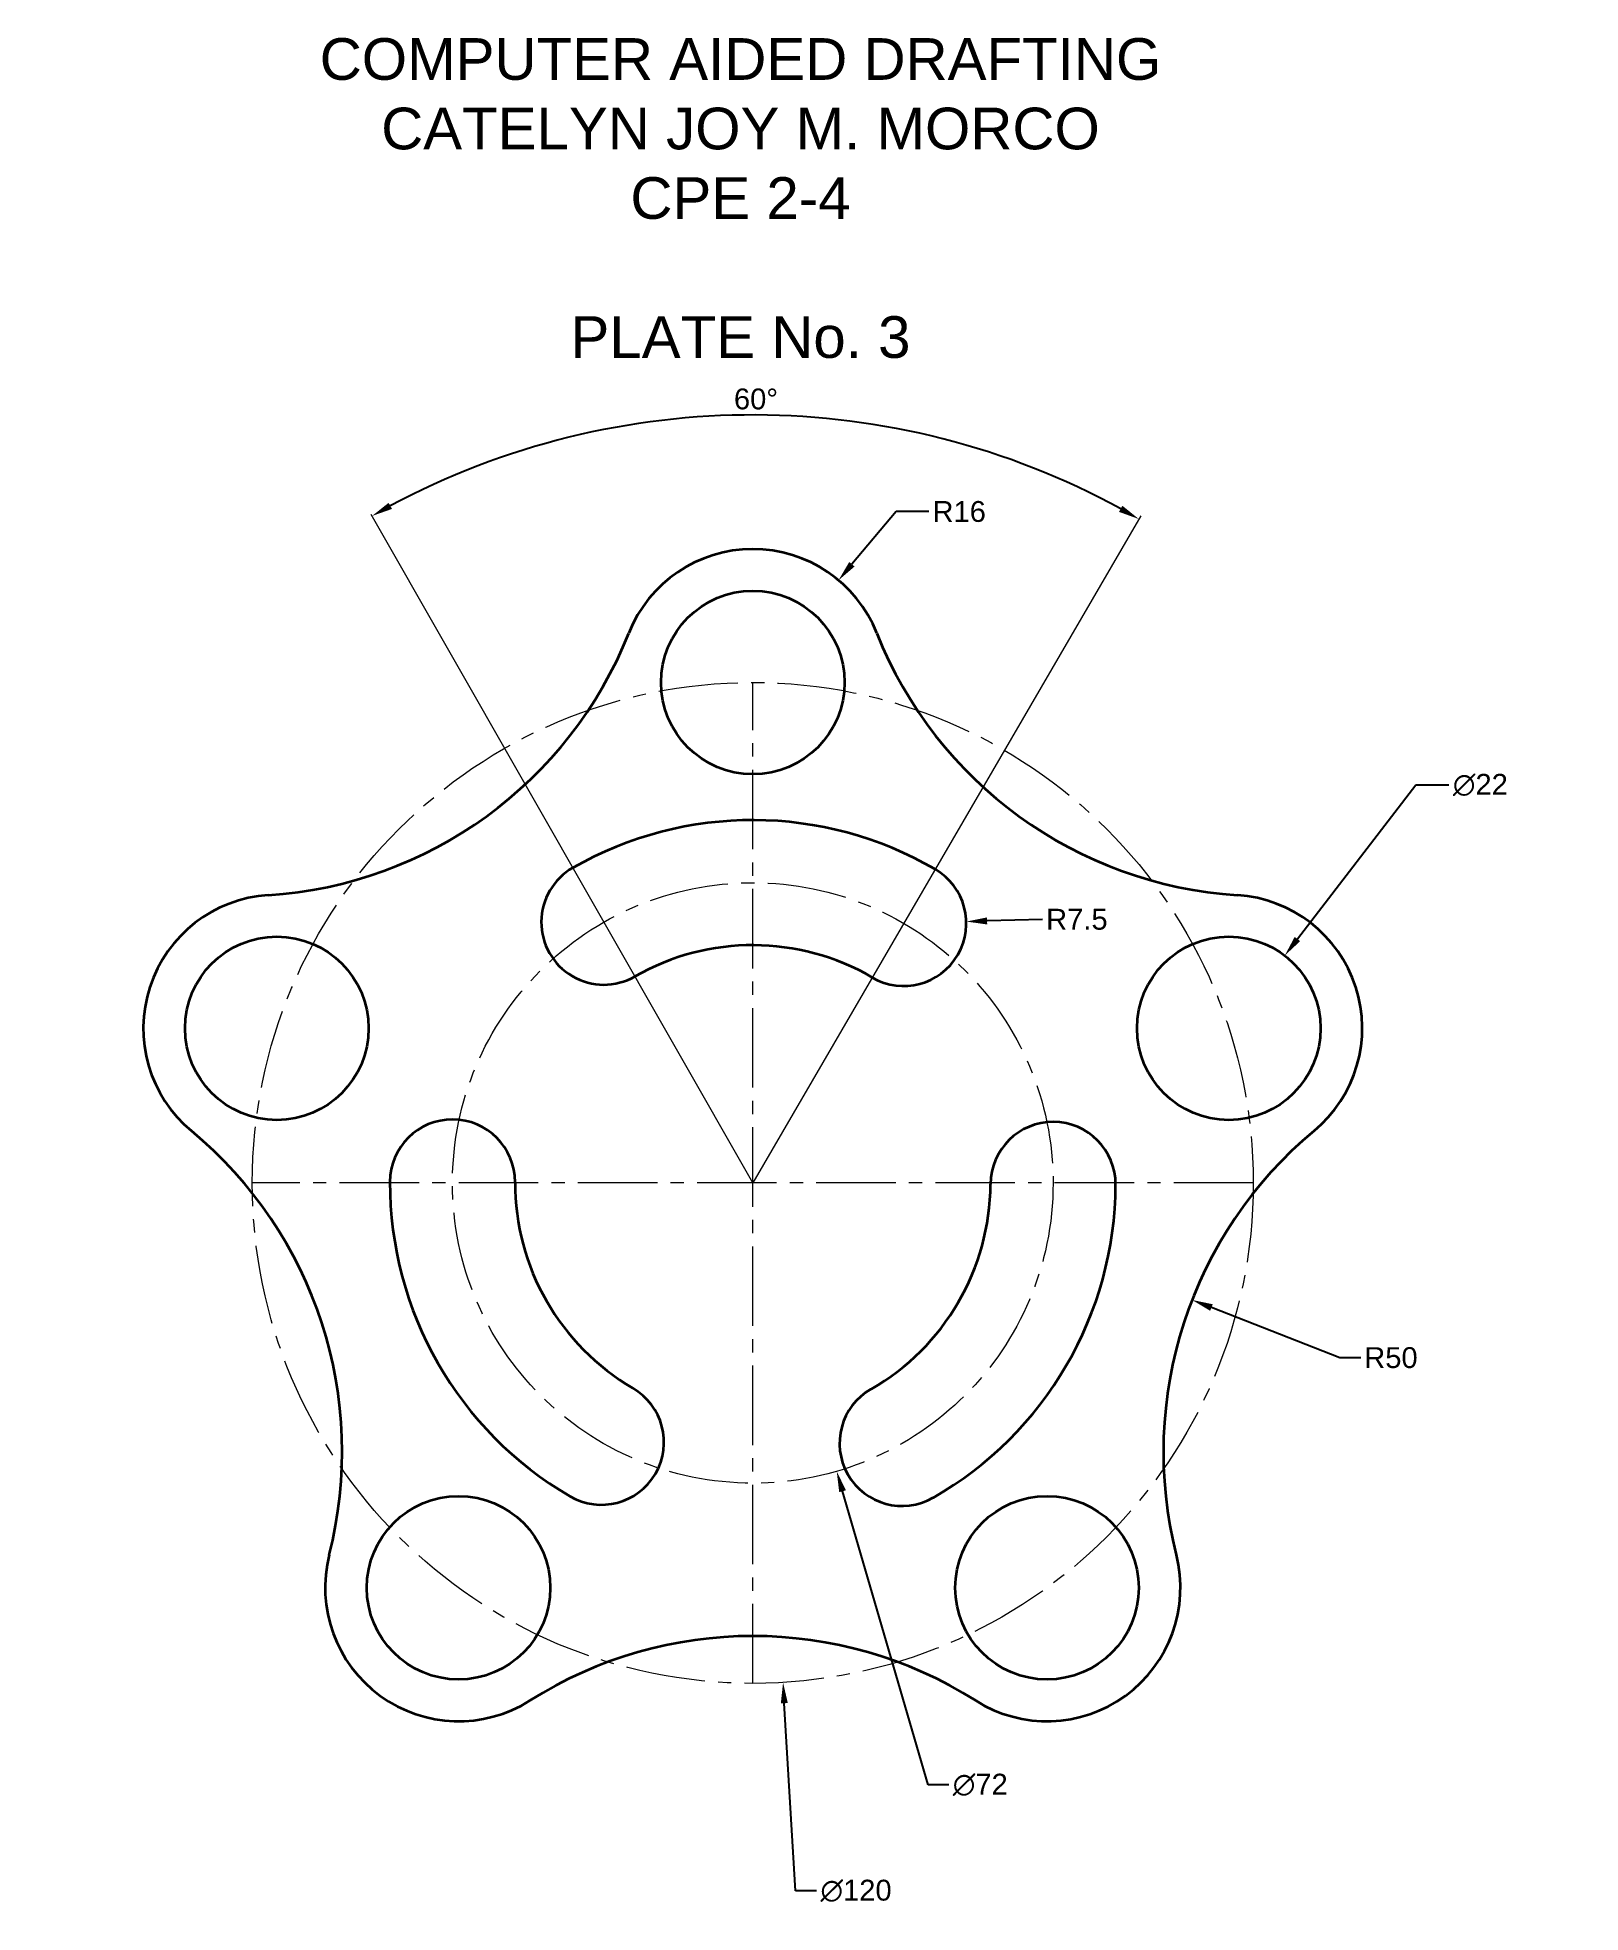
# Model space of a CAD drawing. Header units: millimetres. Extents: x -86 to 99, y -87 to 137.
import ezdxf

# ---------------------------------------------------------------- set-up
doc = ezdxf.new("R2010")
doc.units = ezdxf.units.MM
doc.linetypes.add('CENTER2', pattern=[28.575, 19.05, -3.175, 3.175, -3.175])
for name, color, linetype, lineweight in [('centerlines', 5, 'CENTER2', 13), ('dims', 3, 'Continuous', 13), ('Objectline', 7, 'Continuous', 35)]:
    doc.layers.add(name, color=color, linetype=linetype, lineweight=lineweight)
doc.styles.get("Standard").update_dxf_attribs({"font": 'arial.ttf'})
doc.dimstyles.new('Copy of ISO-25', dxfattribs={"dimtxt": 2.5, "dimasz": 2.5, "dimexe": 1.25, "dimexo": 0.625, "dimtad": 1, "dimdec": 0, "dimzin": 1, "dimtxsty": 'Standard', "dimcen": 0, "dimadec": 0, "dimazin": 0, "dimtfac": 1, "dimtdec": 0, "dimtmove": 0, "dimatfit": 3, "dimfxl": 1, "dimarcsym": 0})
doc.dimstyles.new('Copy(2) of ISO-25', dxfattribs={"dimtxt": 2.5, "dimasz": 2.5, "dimexe": 1.25, "dimexo": 0.625, "dimtad": 0, "dimtih": 1, "dimtoh": 1, "dimdec": 1, "dimzin": 1, "dimdsep": 46, "dimtxsty": 'Standard', "dimcen": 0, "dimdle": 40.508034, "dimadec": 0, "dimazin": 0, "dimtfac": 1, "dimtdec": 1, "dimtofl": 0, "dimtmove": 0, "dimatfit": 3, "dimfxl": 1, "dimarcsym": 0})
doc.dimstyles.new('Copy(3) of ISO-25', dxfattribs={"dimtxt": 2.5, "dimasz": 2.5, "dimexe": 1.25, "dimexo": 0.625, "dimtad": 0, "dimtih": 1, "dimtoh": 1, "dimdec": 0, "dimzin": 1, "dimdsep": 46, "dimtxsty": 'Standard', "dimcen": 0, "dimdle": 40.508034, "dimadec": 0, "dimazin": 0, "dimtfac": 1, "dimtdec": 0, "dimtofl": 0, "dimtmove": 0, "dimatfit": 3, "dimfxl": 1, "dimarcsym": 0})

# ---------------------------------------------------------------- blocks, each defined once
blk = doc.blocks.new('*U0')
at = {"layer": 'Objectline'}
blk.add_arc((24.84, 34.19), 50, 201.7001, 266.2999, dxfattribs=at)
blk = doc.blocks.new('*U1')
at = {"layer": 'Objectline', "color": 0, "linetype": 'ByBlock', "lineweight": -2, "transparency": 16777216}
for p, rotation in [((-36.48, 50.21), 72), ((-59.03, -19.18), 144), ((59.03, -19.18), 288), ((0, -62.07), 216)]:
    blk.add_blockref('*U0', p, dxfattribs=dict(at, rotation=rotation))
blk.add_blockref('*U0', (36.48, 50.21), dxfattribs=at)
blk = doc.blocks.new('*D2')
at = {"layer": 'Defpoints', "color": 0, "transparency": 16777216}
for p in [(16.32, 90.62), (-45.75, 80.15), (46.51, 79.99), (0, 0), (0, 0)]:
    blk.add_point(p, dxfattribs=at)
at = {"layer": 'dims', "color": 0, "lineweight": -2, "transparency": 16777216}
blk.add_arc((0, 0), 92.08, 61.3811, 118.1605, dxfattribs=at)
at = {"layer": 'dims', "color": 0, "transparency": 16777216}
for points in [[(-43.25, 80.81), (-43.66, 81.54), (-45.64, 79.97)], [(44.31, 81.19), (43.9, 80.46), (46.28, 79.6)]]:
    blk.add_solid(points, dxfattribs=at)
at = {"layer": 'dims', "color": 0, "transparency": 16777216, "insert": (0.38, 93.98), "char_height": 2.5, "attachment_point": 5, "rotation": 359.7708}
blk.add_mtext('60°', dxfattribs=at)
blk = doc.blocks.new('*D4')
at = {"layer": 'Defpoints', "color": 0, "transparency": 16777216}
for p in [(10.28, 72.26), (0, 60)]:
    blk.add_point(p, dxfattribs=at)
at = {"layer": 'dims', "color": 0, "lineweight": -2, "transparency": 16777216}
for p, q in [((17.17, 80.49), (11.88, 74.18)), ((21.12, 80.49), (17.17, 80.49))]:
    blk.add_line(p, q, dxfattribs=at)
at = {"layer": 'dims', "color": 0, "transparency": 16777216}
blk.add_solid([(11.56, 74.45), (12.2, 73.91), (10.28, 72.26)], dxfattribs=at)
at = {"layer": 'dims', "color": 0, "transparency": 16777216, "insert": (24.74, 80.49), "char_height": 2.5, "attachment_point": 5}
blk.add_mtext('R16', dxfattribs=at)
blk = doc.blocks.new('*D5')
at = {"layer": 'Defpoints', "color": 0, "transparency": 16777216}
for p in [(63.77, 27.26), (50.36, 9.82)]:
    blk.add_point(p, dxfattribs=at)
at = {"layer": 'dims', "color": 0, "lineweight": -2, "transparency": 16777216}
for p, q in [((79.49, 47.71), (65.29, 29.24)), ((83.45, 47.71), (79.49, 47.71))]:
    blk.add_line(p, q, dxfattribs=at)
at = {"layer": 'dims', "color": 0, "transparency": 16777216}
blk.add_solid([(64.96, 29.5), (65.62, 28.99), (63.77, 27.26)], dxfattribs=at)
at = {"layer": 'dims', "color": 0, "transparency": 16777216, "insert": (87.22, 47.71), "char_height": 2.5, "attachment_point": 5}
blk.add_mtext('∅22', dxfattribs=at)
blk = doc.blocks.new('*D6')
at = {"layer": 'Defpoints', "color": 0, "transparency": 16777216}
for p in [(18.09, 31.12), (25.59, 31.34)]:
    blk.add_point(p, dxfattribs=at)
at = {"layer": 'dims', "color": 0, "lineweight": -2, "transparency": 16777216}
blk.add_line((34.74, 31.6), (28.09, 31.41), dxfattribs=at)
at = {"layer": 'dims', "color": 0, "transparency": 16777216}
blk.add_solid([(28.08, 31.83), (28.1, 30.99), (25.59, 31.34)], dxfattribs=at)
at = {"layer": 'dims', "color": 0, "transparency": 16777216, "insert": (38.85, 31.6), "char_height": 2.5, "attachment_point": 5}
blk.add_mtext('R7.5', dxfattribs=at)
blk = doc.blocks.new('*D11')
at = {"layer": 'Defpoints', "color": 0, "transparency": 16777216}
for p in [(52.66, -14.03), (99.22, -32.24)]:
    blk.add_point(p, dxfattribs=at)
at = {"layer": 'dims', "color": 0, "lineweight": -2, "transparency": 16777216}
for p, q in [((70.39, -20.96), (54.98, -14.94)), ((72.89, -20.96), (70.39, -20.96))]:
    blk.add_line(p, q, dxfattribs=at)
at = {"layer": 'dims', "color": 0, "transparency": 16777216}
blk.add_solid([(55.14, -14.55), (54.83, -15.33), (52.66, -14.03)], dxfattribs=at)
at = {"layer": 'dims', "color": 0, "transparency": 16777216, "insert": (76.5, -20.96), "char_height": 2.5, "attachment_point": 5}
blk.add_mtext('R50', dxfattribs=at)
blk = doc.blocks.new('*D12')
at = {"layer": 'Defpoints', "color": 0, "transparency": 16777216}
for p in [(-10.06, 34.57), (10.06, -34.57)]:
    blk.add_point(p, dxfattribs=at)
at = {"layer": 'dims', "color": 0, "lineweight": -2, "transparency": 16777216}
for p, q in [((21.01, -72.17), (10.76, -36.97)), ((23.51, -72.17), (21.01, -72.17))]:
    blk.add_line(p, q, dxfattribs=at)
at = {"layer": 'dims', "color": 0, "transparency": 16777216}
blk.add_solid([(11.16, -36.85), (10.36, -37.08), (10.06, -34.57)], dxfattribs=at)
at = {"layer": 'dims', "color": 0, "transparency": 16777216, "insert": (27.27, -72.17), "char_height": 2.5, "attachment_point": 5}
blk.add_mtext('∅72', dxfattribs=at)
blk = doc.blocks.new('*D13')
at = {"layer": 'Defpoints', "color": 0, "transparency": 16777216}
for p in [(-3.63, 59.89), (3.63, -59.89)]:
    blk.add_point(p, dxfattribs=at)
at = {"layer": 'dims', "color": 0, "lineweight": -2, "transparency": 16777216}
for p, q in [((5.14, -84.88), (3.78, -62.39)), ((7.64, -84.88), (5.14, -84.88))]:
    blk.add_line(p, q, dxfattribs=at)
at = {"layer": 'dims', "color": 0, "transparency": 16777216}
blk.add_solid([(4.2, -62.36), (3.36, -62.41), (3.63, -59.89)], dxfattribs=at)
at = {"layer": 'dims', "color": 0, "transparency": 16777216, "insert": (12.38, -84.88), "char_height": 2.5, "attachment_point": 5}
blk.add_mtext('∅120', dxfattribs=at)

msp = doc.modelspace()

# ---------------------------------------------------------------- linework, layer by layer
at = {"layer": 'centerlines', "ltscale": 0.5}
for p, q in [((0, -60), (0, 60)), ((60, 0), (-60, 0))]:
    msp.add_line(p, q, dxfattribs=at)
at = {"layer": 'centerlines'}
msp.add_line((0, 0), (0, 0), dxfattribs=at)
msp.add_line((0, 0), (0, 0), dxfattribs=at)
msp.add_line((0, 0), (0, 0), dxfattribs=at)
msp.add_line((0, 0), (0, 0), dxfattribs=at)
at = {"layer": 'centerlines', "ltscale": 0.5}
for radius in [60, 36]:
    msp.add_circle((0, 0), radius, dxfattribs=at)
at = {"layer": 'dims'}
for p, q in [((0, 0), (-45.75, 80.15)), ((46.51, 79.99), (0, 0))]:
    msp.add_line(p, q, dxfattribs=at)
at = {"layer": 'Objectline'}
for centre in [(0, 60), (-57.06, 18.54), (57.06, 18.54), (-35.27, -48.54), (35.27, -48.54)]:
    msp.add_circle(centre, 11, dxfattribs=at)
for centre, radius, start, end in [((0, 60), 16, 21.7001, 158.2999), ((0, 0), 43.5, 59.8254, 119.7162), ((-17.85, 31.27), 7.5, 119.7162, 299.7162), ((18.09, 31.12), 7.5, 239.8254, 59.8254), ((-57.06, 18.54), 16, 93.7001, 230.2999), ((57.06, 18.54), 16, 309.7001, 86.2999), ((0, 0), 28.5, 59.8254, 119.7162), ((-36, 0.11), 7.5, 359.8254, 179.8254), ((36, -0.18), 7.5, 359.7162, 179.7162), ((0, 0), 43.5, 179.8254, 239.7162), ((0, 0), 28.5, 179.8254, 239.7162), ((0, 0), 28.5, 299.8254, 359.7162), ((0, 0), 43.5, 299.8254, 359.7162), ((-18.15, -31.09), 7.5, 239.7162, 59.7162), ((17.9, -31.23), 7.5, 119.8254, 299.8254), ((-35.27, -48.54), 16, 165.7001, 302.2999), ((35.27, -48.54), 16, 237.7001, 14.2999)]:
    msp.add_arc(centre, radius, start, end, dxfattribs=at)

# ---------------------------------------------------------------- block references
msp.add_blockref('*U1', (0, 0), dxfattribs=at)

# ---------------------------------------------------------------- texts
at = {"layer": 'Objectline', "insert": (-66.33, 137.26), "char_height": 5, "attachment_point": 1}
msp.add_mtext_dynamic_manual_height_columns('\\pxqc;COMPUTER AIDED DRAFTING\\PCATELYN JOY M. MORCO\\PCPE 2-4\\P\\PPLATE No. 3', width=129.7095, gutter_width=12.5, heights=[0], dxfattribs=at)

# ---------------------------------------------------------------- dimensions: what is measured, and where the dimension line sits
at = {"layer": 'dims'}
dim = msp.add_angular_dim_2l(base=(16.32, 90.62), line1=((46.51, 79.99), (0, 0)), line2=((0, 0), (-45.75, 80.15)), dimstyle='Copy of ISO-25', override={"dimdle": 40.508034}, dxfattribs=at)
dim.commit()
dim.dimension.update_dxf_attribs({"geometry": '*D2', "text_midpoint": (0.38, 93.98)})
for center, mpoint, dimstyle, picture, middle in [((0, 60), (10.28, 72.26), 'Copy(3) of ISO-25', '*D4', (24.74, 80.49)), ((18.09, 31.12), (25.59, 31.34), 'Copy(2) of ISO-25', '*D6', (34.74, 31.6)), ((99.22, -32.24), (52.66, -14.03), 'Copy(3) of ISO-25', '*D11', (76.5, -20.96))]:
    dim = msp.add_radius_dim(center=center, mpoint=mpoint, dimstyle=dimstyle, dxfattribs=at)
    dim.commit()
    dim.dimension.update_dxf_attribs({"geometry": picture, "text_midpoint": middle, "dimtype": 164})
for p1, p2, picture, middle in [((-3.63, 59.89), (3.63, -59.89), '*D13', (12.38, -84.88)), ((50.36, 9.82), (63.77, 27.26), '*D5', (87.22, 47.71)), ((-10.06, 34.57), (10.06, -34.57), '*D12', (27.27, -72.17))]:
    dim = msp.add_diameter_dim_2p(p1=p1, p2=p2, dimstyle='Copy(3) of ISO-25', dxfattribs=at)
    dim.commit()
    dim.dimension.update_dxf_attribs({"geometry": picture, "text_midpoint": middle, "dimtype": 163})

doc.saveas('drawing.dxf')
